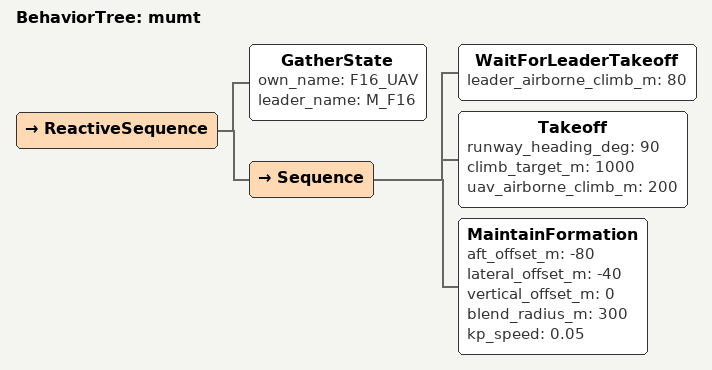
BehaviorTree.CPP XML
<?xml version="1.0" encoding="UTF-8"?>
<root BTCPP_format="4">
  <BehaviorTree ID="mumt">

    <!-- ===== 최종 트리 (Ground → Wait → Takeoff → Formation) =====
         own_name/leader_name = 실제 UE pawn 이름 (F16_UAV / M_F16; 접미사 _C_N 토큰매칭).
         이 프레임워크는 노드 이름을 태그명에서 받으므로 name 속성은 안 씀. -->
    <ReactiveSequence>
      <GatherState own_name="F16_UAV" leader_name="M_F16"/>
      <Sequence>
        <WaitForLeaderTakeoff leader_airborne_climb_m="80"/>
        <Takeoff runway_heading_deg="90" climb_target_m="1000" uav_airborne_climb_m="200"/>
        <!-- aft_offset_m 음수 = 유인기 앞쪽 슬롯 (양수면 뒤쪽). lateral 0 이면 정면. -->
        <MaintainFormation aft_offset_m="-80" lateral_offset_m="-40" vertical_offset_m="0"
                           blend_radius_m="300" kp_speed="0.05"/>
      </Sequence>
    </ReactiveSequence>

  </BehaviorTree>
</root>
